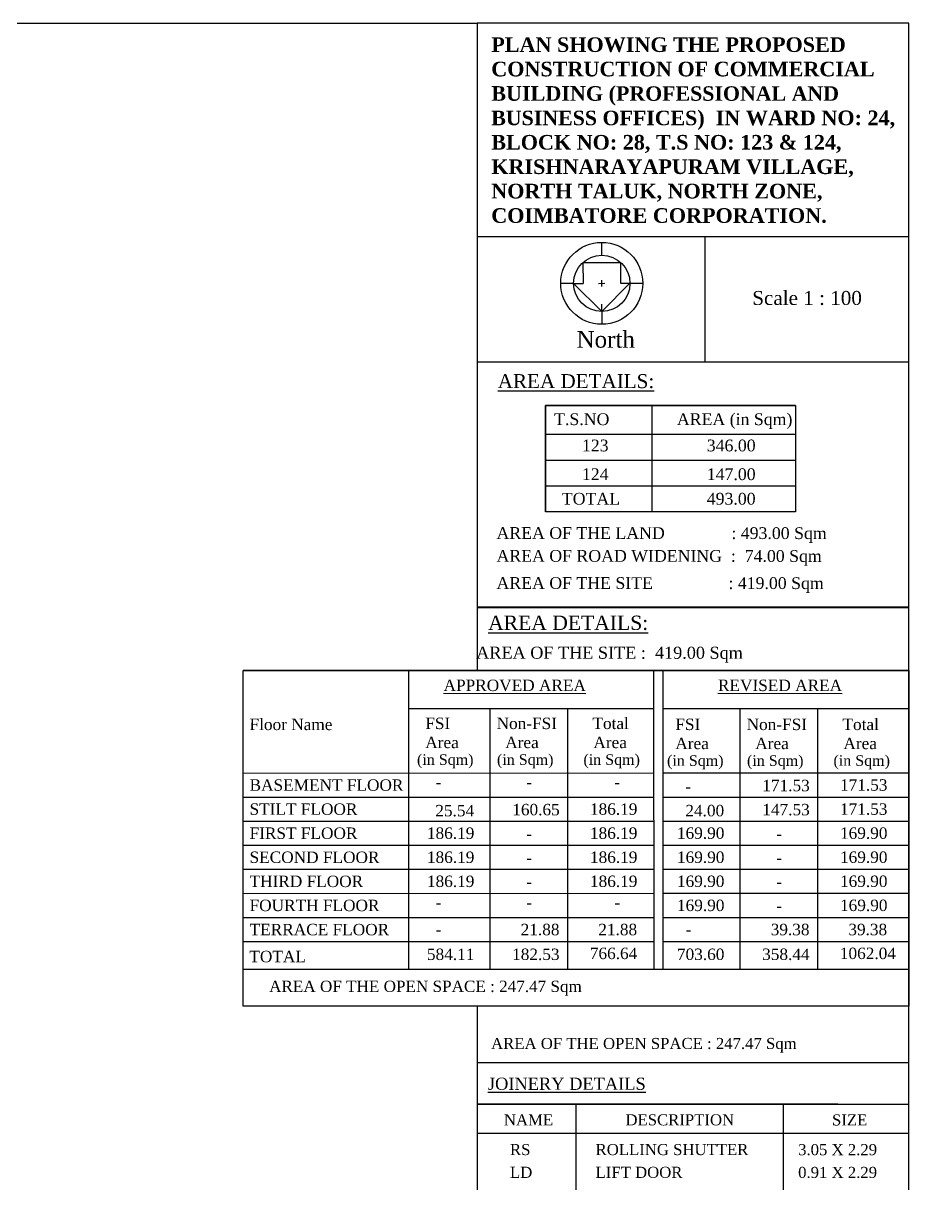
# Model space of a CAD drawing. Header units: metres. Extents: x 3104 to 3209, y 1082 to 1212.
# Drawn here: x 3180.52 to 3208.52, y 1175.31 to 1212.01 of the extents above; entities that cross this region are included whole.
import ezdxf

# ---------------------------------------------------------------- set-up
doc = ezdxf.new("R2010")
doc.units = ezdxf.units.M
doc.layers.add('wall', color=7, linetype='Continuous', lineweight=30)
doc.styles.add('ANAND', font='times.ttf')
doc.styles.add('X', font='times.ttf')

msp = doc.modelspace()

# ---------------------------------------------------------------- linework, layer by layer
at = {"lineweight": 20, "ltscale": 15, "extrusion": (-1.10826e-05, 6.74553e-05, 1)}
msp.add_line((3194.87685, 1199.53368, 0.00123), (3194.87616, 1212.0092, 0.00001), dxfattribs=at)
at = {"extrusion": (-1.1072e-05, -3.00669e-05, 1)}
msp.add_line((3208.52076, 1212.00929, 0.00001), (3194.87736, 1212.00933, -0.00015), dxfattribs=at)
at = {"extrusion": (-1.10826e-05, 6.74553e-05, 1)}
for p, q in [((3194.87744, 1205.26584, 0.00101), (3208.52085, 1205.26574, 0.00116)), ((3202.06919, 1205.26578, 0.00104), (3202.06933, 1201.30468, 0.0013)), ((3194.87743, 1201.30473, 0.00122), (3208.52083, 1201.30463, 0.00137))]:
    msp.add_line(p, q, dxfattribs=at)
at = {"extrusion": (-0.000337046, 1.11789e-07, 1)}
for p, q in [((3198.81204, 1204.67388, 0.00337), (3198.81174, 1205.08044, 0.00337)), ((3198.21912, 1204.44695, 0.00317), (3199.4053, 1204.44782, 0.00357)), ((3198.21912, 1204.44695, 0.00317), (3198.21961, 1203.78369, 0.00317)), ((3199.4053, 1204.44782, 0.00357), (3199.40579, 1203.78457, 0.00357)), ((3197.92295, 1203.78347, 0.00307), (3197.51639, 1203.78318, 0.00293)), ((3197.92295, 1203.78347, 0.00307), (3198.21961, 1203.78369, 0.00317)), ((3198.81335, 1202.89438, 0.00337), (3197.92295, 1203.78347, 0.00307)), ((3198.71346, 1203.78406, 0.00333), (3198.91194, 1203.7842, 0.0034)), ((3198.81277, 1203.68489, 0.00337), (3198.81263, 1203.88337, 0.00337)), ((3198.81335, 1202.89438, 0.00337), (3199.70245, 1203.78479, 0.00367)), ((3199.40579, 1203.78457, 0.00357), (3199.70245, 1203.78479, 0.00367)), ((3199.70245, 1203.78479, 0.00367), (3200.10901, 1203.78508, 0.0038)), ((3198.81335, 1202.89438, 0.00337), (3198.81319, 1203.12088, 0.00337)), ((3198.81335, 1202.89438, 0.00337), (3198.81365, 1202.48782, 0.00337))]:
    msp.add_line(p, q, dxfattribs=at)
at = {"extrusion": (-1.10721e-05, -6.80099e-07, 1)}
for p, q in [((3204.94254, 1199.91982, 0.00133), (3197.03737, 1199.91974, 0.00125)), ((3197.03737, 1199.91974, 0.00014), (3197.0374, 1196.55895, 0.00014)), ((3200.39457, 1199.91977, 0.00018), (3200.39461, 1196.55898, 0.00017)), ((3204.94254, 1199.91982, 0.00023), (3204.94258, 1196.55903, 0.00022)), ((3204.94255, 1199.00441, 0.00023), (3197.03738, 1199.00433, 0.00014)), ((3204.94256, 1198.1867, 0.00023), (3197.03739, 1198.18661, 0.00014)), ((3204.94257, 1197.36898, 0.00022), (3197.03739, 1197.36889, 0.00014)), ((3204.94258, 1196.55903, 0.00022), (3197.0374, 1196.55895, 0.00014))]:
    msp.add_line(p, q, dxfattribs=at)
at = {"extrusion": (-1.42456e-08, 3.33442e-05, 1)}
for p, q in [((3194.87616, 1193.54038, 0.00001), (3208.52076, 1193.54126, 0.00001)), ((3194.87624, 1193.55492, 0.03405), (3208.52084, 1193.55581, 0.03405))]:
    msp.add_line(p, q, dxfattribs=at)
at = {"ltscale": 5, "extrusion": (9.29898e-05, -0.000260763, 1)}
for p, q in [((3208.52101, 1193.52638, -0.0317), (3194.87616, 1193.52728, -0.03184)), ((3208.52108, 1193.54126, 0.00307), (3194.87748, 1193.54216, 0.00293))]:
    msp.add_line(p, q, dxfattribs=at)
at = {"ltscale": 5, "extrusion": (0.000138844, -0.000365022, 1)}
for p, q in [((3192.70003, 1191.54185, -0.04584), (3192.70018, 1182.09158, -0.06515)), ((3195.27073, 1191.54186, -0.0462), (3195.27073, 1191.54182, -0.0462)), ((3197.73172, 1191.54187, -0.0465), (3197.73172, 1191.54182, -0.0465)), ((3200.45363, 1191.54186, -0.03331), (3200.45399, 1182.0916, -0.07989)), ((3200.74018, 1191.54186, -0.03331), (3200.74054, 1182.0916, -0.07989)), ((3203.17716, 1191.54225, -0.03366), (3203.17716, 1191.54182, -0.03367)), ((3205.63815, 1191.54271, -0.03397), (3205.63815, 1191.54182, -0.03397)), ((3195.27076, 1190.33552, -0.04949), (3195.27088, 1182.09159, -0.06551)), ((3197.73175, 1190.33552, -0.04979), (3197.73187, 1182.09159, -0.06581)), ((3203.17722, 1190.33552, -0.0416), (3203.17751, 1182.0916, -0.08024)), ((3205.63821, 1190.33552, -0.0419), (3205.6385, 1182.09161, -0.08055)), ((3200.45372, 1188.29136, -0.03469), (3187.4731, 1188.28982, -0.03434)), ((3200.45372, 1188.29136, -0.03469), (3187.4731, 1188.28982, -0.03434)), ((3208.51299, 1188.29202, -0.03484), (3200.74027, 1188.29138, -0.03469)), ((3208.51299, 1188.29202, -0.03484), (3200.74027, 1188.29138, -0.03469)), ((3200.45375, 1187.53021, -0.03642), (3187.47292, 1187.52868, -0.03607)), ((3200.45375, 1187.53021, -0.03496), (3187.47322, 1187.52868, -0.03462)), ((3208.51309, 1187.53088, -0.03512), (3200.74031, 1187.53024, -0.03497)), ((3208.51309, 1187.53088, -0.03658), (3200.74031, 1187.53024, -0.03643)), ((3200.45378, 1186.76907, -0.03916), (3187.47303, 1186.76754, -0.03881)), ((3200.45378, 1186.76907, -0.0367), (3187.47304, 1186.76754, -0.03635)), ((3200.45378, 1186.76907, -0.0367), (3187.4731, 1186.76754, -0.03635)), ((3208.5132, 1186.76974, -0.03931), (3200.74034, 1186.7691, -0.03917)), ((3208.5132, 1186.76974, -0.03685), (3200.74034, 1186.7691, -0.03671)), ((3208.5132, 1186.76974, -0.03685), (3200.74034, 1186.7691, -0.03671)), ((3200.45382, 1186.00793, -0.03944), (3187.47028, 1186.0064, -0.03909)), ((3200.45382, 1186.00793, -0.03944), (3187.4704, 1186.0064, -0.03909)), ((3200.45382, 1186.00793, -0.03944), (3187.47315, 1186.0064, -0.03909)), ((3200.45382, 1186.00793, -0.03944), (3187.47315, 1186.0064, -0.03909)), ((3200.45382, 1186.00793, -0.03944), (3187.47327, 1186.0064, -0.03909)), ((3208.5133, 1186.0086, -0.03959), (3200.74037, 1186.00795, -0.03944)), ((3208.51299, 1186.0086, -0.03959), (3200.74037, 1186.00795, -0.03944)), ((3208.5133, 1186.0086, -0.03959), (3200.74037, 1186.00795, -0.03944)), ((3208.51237, 1186.0086, -0.03959), (3200.74037, 1186.00795, -0.03944)), ((3208.51237, 1186.0086, -0.03959), (3200.74037, 1186.00795, -0.03944)), ((3200.45385, 1185.24679, -0.03972), (3187.47052, 1185.24526, -0.03937)), ((3208.51249, 1185.24745, -0.03987), (3200.7404, 1185.24681, -0.03972)), ((3200.45388, 1184.48565, -0.00972), (3187.47064, 1184.48411, -0.00937)), ((3208.51261, 1184.48631, -0.00987), (3200.74044, 1184.48567, -0.00972)), ((3200.45391, 1183.7245, -0.04027), (3187.47076, 1183.72297, -0.03992)), ((3208.51273, 1183.72517, -0.04042), (3200.74047, 1183.72453, -0.04028)), ((3200.45395, 1182.96336, -0.04055), (3187.47088, 1182.96183, -0.0402)), ((3200.45395, 1182.96336, -0.04055), (3187.47615, 1182.96183, -0.0402)), ((3200.45395, 1182.96336, -0.04055), (3187.47872, 1182.96183, -0.0402)), ((3208.5158, 1182.96403, -0.0407), (3200.7405, 1182.96339, -0.04056)), ((3208.51836, 1182.96403, -0.0407), (3200.7405, 1182.96339, -0.04056)), ((3208.51285, 1182.96403, -0.0407), (3200.7405, 1182.96339, -0.04056))]:
    msp.add_line(p, q, dxfattribs=at)
at = {"color": 1}
for p, q in [((3192.70006, 1190.33552, -0.04913), (3200.45369, 1190.33552, -0.04213)), ((3200.74025, 1190.33552, -0.04187), (3208.52068, 1190.33552, -0.03484))]:
    msp.add_line(p, q, dxfattribs=at)
msp.add_line((3208.52058, 1179.13755, -0.03323), (3194.87598, 1179.13746, -0.03323))
at = {"extrusion": (0.000102846, -0.000343419, 1)}
msp.add_line((3206.27967, 1177.82704, 0.03846), (3194.88051, 1177.82713, 0.03846), dxfattribs=at)
at = {"extrusion": (0.002839, -1.52856e-05, 0.999996)}
msp.add_line((3194.88051, 1177.82713, 0.03846), (3208.52069, 1177.82677, -0.00027), dxfattribs=at)
at = {"extrusion": (-0.000556193, -1.51348e-05, 1)}
for p, q in [((3197.99186, 1177.82581, -0.00612), (3197.9924, 1171.52023, -0.00619)), ((3204.54669, 1177.8276, -0.00248), (3204.54723, 1171.52024, -0.00255)), ((3194.8764, 1176.91489, -0.00787), (3208.52085, 1176.91613, -0.00028))]:
    msp.add_line(p, q, dxfattribs=at)
at = {"elevation": 0.00001}
for points in [[(3194.87616, 1180.92988), (3194.87616, 1137.65933), (3103.88993, 1137.65933), (3103.88993, 1212.00905), (3194.87616, 1212.00905), (3194.87616, 1191.54182)], [(3194.87616, 1180.92988), (3194.87616, 1137.65933), (3208.52076, 1137.65942), (3208.52076, 1212.00929), (3194.87616, 1212.0092), (3194.87616, 1191.54182)]]:
    msp.add_lwpolyline(points, dxfattribs=at)
at = {"extrusion": (-1.10721e-05, -6.80099e-07, 1), "elevation": -0.03478}
msp.add_lwpolyline([(3197.03737, 1199.91974), (3204.94254, 1199.91982), (3204.94257, 1196.55903), (3197.0374, 1196.55895)], close=True, dxfattribs=at)
at = {"color": 1, "elevation": -0.03484}
msp.add_lwpolyline([(3187.47393, 1191.54182), (3208.52068, 1191.54182), (3208.52068, 1180.92988), (3187.47393, 1180.92988)], close=True, dxfattribs=at)
at = {"extrusion": (-0.000337046, 1.11789e-07, 1)}
for radius in [1.29631, 0.88975, 0.88975]:
    msp.add_circle((3198.81252, 1203.78413, -1.07465), radius, dxfattribs=at)
at = {"layer": 'wall', "color": 1}
for p, q in [((3208.52096, 1191.54191, -0.03131), (3187.47393, 1191.54182, -0.03484)), ((3200.74054, 1182.0916, -0.0941), (3187.4736, 1182.09154, -0.0941)), ((3208.52063, 1182.09163, -0.0941), (3200.74054, 1182.0916, -0.0941)), ((3208.52068, 1180.92988, -0.10337), (3187.47366, 1180.92978, -0.10337))]:
    msp.add_line(p, q, dxfattribs=at)

# ---------------------------------------------------------------- texts
at = {"extrusion": (-1.10826e-05, 6.74553e-05, 1), "style": 'X'}
for s, p in [('Scale 1 : 100', (3203.57199, 1203.10049, 0.04688)), ('%%UAREA DETAILS:', (3195.52334, 1200.4712, 0.04685))]:
    msp.add_text(s, height=0.4418637, rotation=0.001044, dxfattribs=at).set_placement(p)
at = {"extrusion": (-1.10974e-05, 0.000324477, 1), "style": 'X'}
msp.add_text('North', height=0.523733, rotation=0.004755, dxfattribs=at).set_placement((3198.01474, 1201.74923, 0.36119))
at = {"extrusion": (9.17842e-05, -0.00026075, 1), "style": 'ANAND'}
for s, height, p in [('T.S.NO', 0.371935, (3197.30613, 1199.30278, -0.0178)), ('AREA (in Sqm)', 0.3719349, (3201.18871, 1199.30283, -0.0174)), ('123', 0.371935, (3198.1848, 1198.47145, -0.0175)), ('346.00', 0.371935, (3202.13286, 1198.47149, -0.01709)), ('124', 0.371935, (3198.18481, 1197.56326, -0.01726)), ('147.00', 0.371935, (3202.13287, 1197.5633, -0.01685)), ('TOTAL', 0.371935, (3197.55067, 1196.78725, -0.01712)), ('493.00', 0.371935, (3202.13223, 1196.7873, -0.01665)), ('AREA OF THE LAND               : 493.00 Sqm', 0.3719349, (3195.48426, 1195.70441, -0.01837)), ('AREA OF ROAD WIDENING  :  74.00 Sqm', 0.3719349, (3195.48427, 1194.98164, -0.01818)), ('AREA OF THE SITE                 : 419.00 Sqm', 0.3719349, (3195.48428, 1194.12362, -0.01795))]:
    msp.add_text(s, height=height, rotation=359.965856, dxfattribs=at).set_placement(p)
at = {"extrusion": (-1.42456e-08, 3.33442e-05, 1), "style": 'X'}
for s, height, p in [('%%UAREA DETAILS:', 0.4521845, (3195.21781, 1192.82434, 0.03976)), ('AREA OF THE OPEN SPACE : 247.47 Sqm', 0.3581302, (3188.29379, 1181.37577, -0.06762)), ('AREA OF THE OPEN SPACE : 247.47 Sqm', 0.3499867, (3195.31265, 1179.5733, 0.00255))]:
    msp.add_text(s, height=height, rotation=0.005188, dxfattribs=at).set_placement(p)
at = {"extrusion": (0.000102876, -0.000294854, 1), "style": 'ANAND'}
msp.add_text('AREA OF THE SITE :  419.00 Sqm', height=0.3806223, rotation=359.97, dxfattribs=at).set_placement((3194.84214, 1191.91633, -0.02253))
at = {"extrusion": (0.000137568, -0.000365023, 1), "style": 'ANAND'}
for s, p in [('%%UAPPROVED AREA', (3193.80951, 1190.89285, -0.06471)), ('%%UREVISED AREA', (3202.48687, 1190.89285, -0.06352))]:
    msp.add_text(s, height=0.361248, rotation=359.971551, dxfattribs=at).set_placement(p)
at = {"extrusion": (0.000138844, -0.000365022, 1), "style": 'ANAND'}
for s, height, p in [('Floor Name', 0.361248, (3187.67493, 1189.65796, -0.02571)), ('FSI ', 0.361248, (3193.23135, 1189.69079, -0.03898)), ('Non-FSI', 0.361248, (3195.487, 1189.69047, -0.03879)), ('Total', 0.361248, (3198.51767, 1189.69082, -0.03824)), ('FSI ', 0.361248, (3201.13776, 1189.65957, -0.02355)), ('Non-FSI', 0.361248, (3203.39341, 1189.65926, -0.02336)), ('Total', 0.361248, (3206.42408, 1189.65961, -0.02281)), ('Area', 0.361248, (3193.23145, 1189.08757, -0.03898)), ('Area', 0.361248, (3195.75986, 1189.08729, -0.03879)), ('Area', 0.361248, (3198.54699, 1189.0876, -0.03824)), ('Area', 0.361248, (3201.13786, 1189.05635, -0.02355)), ('Area', 0.361248, (3203.66627, 1189.05608, -0.02336)), ('Area', 0.361248, (3206.4534, 1189.05639, -0.02281)), ('BASEMENT FLOOR', 0.361248, (3187.67523, 1187.74028, -0.02553)), ('-', 0.36125, (3193.55747, 1187.83662, -0.02411)), ('-', 0.36125, (3196.42581, 1187.83662, -0.02371)), ('-', 0.36125, (3199.21098, 1187.83662, -0.02332)), ('171.53', 0.361248, (3203.88902, 1187.7251, -0.02314)), ('171.53', 0.361248, (3206.34673, 1187.74208, -0.04697)), ('-', 0.36125, (3201.45606, 1187.6927, -0.02362)), ('STILT FLOOR', 0.361248, (3187.67571, 1186.97914, -0.02799)), ('25.54', 0.361248, (3193.54965, 1186.9309, -0.04022)), ('160.65', 0.361248, (3195.98261, 1186.9633, -0.03828)), ('186.19', 0.361248, (3198.43914, 1186.98018, -0.06457)), ('24.00', 0.361248, (3201.45618, 1186.93156, -0.02508)), ('147.53', 0.361248, (3203.88914, 1186.96396, -0.02314)), ('171.53', 0.361248, (3206.34567, 1186.98084, -0.04943)), ('FIRST FLOOR', 0.361248, (3187.67515, 1186.218, -0.02945)), ('186.19', 0.361248, (3193.28311, 1186.21842, -0.04272)), ('186.19', 0.361248, (3198.43927, 1186.21897, -0.04167)), ('169.90', 0.361248, (3201.18964, 1186.21908, -0.02758)), ('169.90', 0.361248, (3206.3458, 1186.21963, -0.02654)), ('-', 0.36125, (3196.42347, 1186.20212, -0.04033)), ('-', 0.36125, (3204.32999, 1186.20278, -0.02519)), ('SECOND FLOOR', 0.361248, (3187.67539, 1185.45686, -0.0319)), ('186.19', 0.361248, (3193.28403, 1185.45728, -0.04518)), ('186.19', 0.361248, (3198.43975, 1185.45783, -0.04167)), ('169.90', 0.361248, (3201.19056, 1185.45794, -0.03004)), ('169.90', 0.361248, (3206.34627, 1185.45849, -0.02654)), ('-', 0.36125, (3196.42359, 1185.44098, -0.04278)), ('-', 0.36125, (3204.33011, 1185.44164, -0.02765)), ('THIRD FLOOR', 0.361248, (3187.67551, 1184.69571, -0.0319)), ('186.19', 0.361248, (3193.28415, 1184.69614, -0.04518)), ('186.19', 0.361248, (3198.43987, 1184.69669, -0.04167)), ('169.90', 0.361248, (3201.19068, 1184.6968, -0.03004)), ('169.90', 0.361248, (3206.34639, 1184.69734, -0.02654)), ('-', 0.36125, (3196.42371, 1184.67984, -0.04278)), ('-', 0.36125, (3204.33023, 1184.68049, -0.02765)), ('FOURTH FLOOR', 0.361248, (3187.67563, 1183.93458, -0.00163)), ('169.90', 0.361248, (3201.19079, 1183.93566, 0.00023)), ('169.90', 0.361248, (3206.34651, 1183.93621, 0.00374)), ('-', 0.36125, (3193.55779, 1184.0309, -0.02802)), ('-', 0.36125, (3196.42613, 1184.0309, -0.02763)), ('-', 0.36125, (3199.21129, 1184.0309, -0.02724)), ('-', 0.36125, (3204.33035, 1183.91936, 0.00263)), ('TERRACE FLOOR', 0.361248, (3187.6786, 1183.17044, -0.0145)), ('21.88', 0.361248, (3196.24779, 1183.17118, -0.02722)), ('21.88', 0.361248, (3198.70316, 1183.1712, -0.02688)), ('39.38', 0.361248, (3204.15437, 1183.17184, -0.01208)), ('39.38', 0.361248, (3206.60974, 1183.17186, -0.01174)), ('-', 0.36125, (3193.55779, 1183.17093, -0.02771)), ('-', 0.36125, (3201.46437, 1183.17158, -0.01257)), ('766.64', 0.361248, (3198.43505, 1182.41734, -0.02825)), ('1062.04', 0.361248, (3206.34164, 1182.41799, -0.04338)), ('TOTAL', 0.361248, (3187.66903, 1182.31741, -0.02649)), ('584.11', 0.361248, (3193.28355, 1182.38769, -0.03345)), ('182.53', 0.361248, (3195.97764, 1182.38811, -0.03331)), ('703.60', 0.361248, (3201.19013, 1182.38833, -0.04859)), ('358.44', 0.361248, (3203.88423, 1182.38876, -0.04845))]:
    msp.add_text(s, height=height, rotation=359.971551, dxfattribs=at).set_placement(p)
at = {"extrusion": (5.70061e-05, 8.56764e-05, 1), "style": 'ANAND'}
for p in [(3192.96956, 1188.55881, 0.23586), (3195.49794, 1188.55853, 0.2361), (3198.23265, 1188.55885, 0.23616), (3200.87597, 1188.52759, 0.25063), (3203.40435, 1188.52731, 0.25087), (3206.13906, 1188.52763, 0.25093)]:
    msp.add_text('(in Sqm)', height=0.335478, rotation=359.969542, dxfattribs=at).set_placement(p)
at = {"extrusion": (0.002942, -0.000273311, 0.999996), "style": 'X'}
msp.add_text('%%UJOINERY DETAILS', height=0.3849854, rotation=0.005188, dxfattribs=at).set_placement((3195.19817, 1178.28466, 9.11765))
at = {"extrusion": (-0.000556193, -1.51348e-05, 1), "style": 'X'}
for s, height, p in [('NAME', 0.349987, (3195.71813, 1177.15746, -1.80265)), ('DESCRIPTION', 0.3499867, (3199.56105, 1177.15894, -1.80265)), ('SIZE', 0.349987, (3206.09247, 1177.15522, -1.80265)), ('RS', 0.349987, (3195.90972, 1176.21867, -1.8027)), ('ROLLING SHUTTER', 0.3499867, (3198.61704, 1176.21892, -1.8027)), ('3.05 X 2.29', 0.3499867, (3205.0211, 1176.21605, -1.8027)), ('LD', 0.349987, (3195.90978, 1175.49911, -1.8027)), ('LIFT DOOR', 0.349987, (3198.61711, 1175.49936, -1.8027)), ('0.91 X 2.29', 0.3499867, (3205.02117, 1175.49649, -1.8027))]:
    msp.add_text(s, height=height, rotation=0.005188, dxfattribs=at).set_placement(p)
at = {"extrusion": (-1.10826e-05, 6.74553e-05, 1), "insert": (3195.31833, 1211.56318, -0.00001), "char_height": 0.46303909, "width": 13.0332673, "attachment_point": 1, "text_direction": (1, 1.8e-05, 1.1e-05), "style": 'X'}
msp.add_mtext('{\\fTimes New Roman|b1|i0|c238|p18;PLAN SHOWING THE PROPOSED CONSTRUCTION OF \\fTimes New Roman|b1|i0|c0|p18;COMMERCIAL \\fTimes New Roman|b1|i0|c238|p18;BUILDING\\fTimes New Roman|b1|i0|c0|p18; (\\H0.98893x;PROFESSIONAL AND BUSINESS OFFICES\\H1.0112x;)\\fTimes New Roman|b1|i0|c238|p18;  \\fTimes New Roman|b1|i0|c0|p18;IN WARD NO: 24, BLOCK NO: 28, T.S NO: 123 & 124, KRISHNARAYAPURAM VILLAGE, NORTH TALUK, NORTH ZONE, COIMBATORE CORPORATION.}', dxfattribs=at)

doc.saveas('drawing.dxf')
